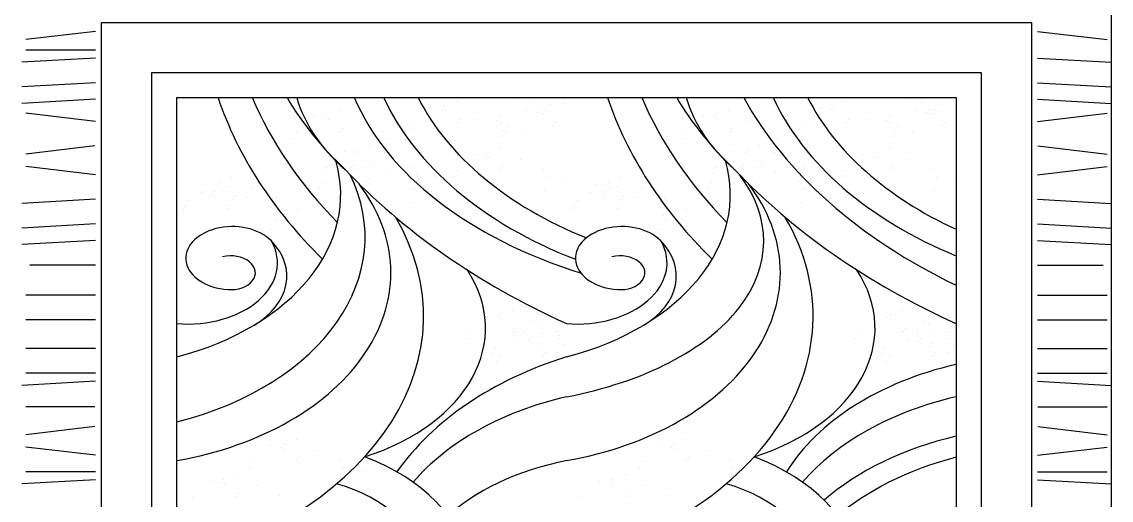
# Model space of a CAD drawing. Extents: x 557 to 4039, y 862 to 4522.
# Drawn here: x 2338 to 3049, y 2712 to 3025 of the extents above; entities that cross this region are included whole.
import ezdxf

# ---------------------------------------------------------------- set-up
doc = ezdxf.new("R2010")
doc.units = 0
doc.header["$MEASUREMENT"] = 0
doc.layers.get('0').update_dxf_attribs({"linetype": 'CONTINUOUS'})
for name, color, linetype in [('3', 3, 'CONTINUOUS'), ('4', 4, 'CONTINUOUS'), ('7', 7, 'CONTINUOUS'), ('BH', 3, 'CONTINUOUS')]:
    doc.layers.add(name, color=color, linetype=linetype)

# ---------------------------------------------------------------- blocks, each defined once
blk = doc.blocks.new('15')
at = {"layer": '3'}
for p, q in [((300.8, -242.8, 1920), (306.1, -148.7, 1920)), ((332.3, -242.8, 1920), (337.5, -148.7, 1920)), ((353.2, -242.8, 1920), (358.5, -148.7, 1920)), ((480.9, -242.8, 1920), (486.2, -148.7, 1920)), ((512.3, -242.8, 1920), (517.6, -148.7, 1920)), ((533.3, -242.8, 1920), (538.5, -148.7, 1920)), ((713.1, -242.8, 1920), (718.4, -148.7, 1920)), ((838.9, -242.8, 1920), (844.1, -148.7, 1920)), ((266.7, -242.8, 1920), (277.2, -154, 1920)), ((381.4, -242.8, 1920), (370.9, -154, 1920)), ((412.8, -242.1, 1920), (423.3, -154, 1920)), ((449.5, -242.8, 1920), (439, -154, 1920)), ((564.7, -242.8, 1920), (564.7, -159.2, 1920)), ((603.1, -242.8, 1920), (603.1, -154, 1920)), ((634.5, -242.8, 1920), (634.5, -154, 1920)), ((671.2, -242.8, 1920), (671.2, -154, 1920)), ((702.6, -242.8, 1920), (702.6, -154, 1920)), ((745.5, -242.1, 1920), (745.5, -154.1, 1920)), ((770.8, -242.1, 1920), (781.2, -154, 1920)), ((807.4, -242.8, 1920), (797, -154, 1920)), ((828.4, -242.8, 1920), (828.4, -154, 1920)), ((358.8, -346.5, 1920), (358.8, -346.5, 1920)), ((456.1, -347.4, 1920), (456.1, -347.4, 1920)), ((649.1, -359.2, 1920), (649.1, -359.2, 1920)), ((655.2, -355.6, 1920), (655.2, -355.6, 1920)), ((658.9, -355.1, 1920), (658.9, -355.1, 1920)), ((666.4, -350.1, 1920), (666.4, -350.1, 1920)), ((676.5, -357.8, 1920), (676.5, -357.8, 1920)), ((359.6, -365.6, 1920), (359.6, -365.6, 1920)), ((368.2, -372.8, 1920), (368.2, -372.8, 1920)), ((383.2, -361.8, 1920), (383.2, -361.8, 1920)), ((387, -364.3, 1920), (387, -364.3, 1920)), ((452.5, -371.6, 1920), (452.5, -371.6, 1920)), ((470.2, -374.4, 1920), (470.2, -374.4, 1920)), ((675.8, -372.8, 1920), (675.8, -372.8, 1920)), ((366.2, -381, 1920), (366.2, -381, 1920)), ((369.5, -383.8, 1920), (369.5, -383.8, 1920)), ((371.9, -380, 1920), (371.9, -380, 1920)), ((372, -375.3, 1920), (372, -375.3, 1920)), ((442.8, -375.7, 1920), (442.8, -375.7, 1920)), ((636.4, -388.7, 1920), (636.4, -388.7, 1920)), ((640.9, -382.1, 1920), (640.9, -382.1, 1920)), ((652.2, -376.6, 1920), (652.2, -376.6, 1920)), ((664.6, -378.3, 1920), (664.6, -378.3, 1920)), ((668.3, -380.8, 1920), (668.3, -380.8, 1920)), ((679.6, -375.3, 1920), (679.6, -375.3, 1920)), ((351.2, -392.1, 1920), (351.2, -392.1, 1920)), ((354.5, -394.9, 1920), (354.5, -394.9, 1920)), ((356.9, -391, 1920), (356.9, -391, 1920)), ((367.7, -398.1, 1920), (367.7, -398.1, 1920)), ((396.1, -402.6, 1920), (396.1, -402.6, 1920)), ((647.5, -397.6, 1920), (647.5, -397.6, 1920)), ((650.8, -400.4, 1920), (650.8, -400.4, 1920)), ((653.2, -396.5, 1920), (653.2, -396.5, 1920)), ((658.8, -392.1, 1920), (658.8, -392.1, 1920)), ((662.1, -394.9, 1920), (662.1, -394.9, 1920)), ((664.5, -391, 1920), (664.5, -391, 1920)), ((352.7, -409.1, 1920), (352.7, -409.1, 1920)), ((430.1, -405.3, 1920), (430.1, -405.3, 1920)), ((622.2, -415.3, 1920), (622.2, -415.3, 1920)), ((645.8, -411.4, 1920), (645.8, -411.4, 1920)), ((649.1, -414.6, 1920), (649.1, -414.6, 1920)), ((649.6, -413.9, 1920), (649.6, -413.9, 1920)), ((660.3, -409.1, 1920), (660.3, -409.1, 1920)), ((388.4, -420.8, 1920), (388.4, -420.8, 1920)), ((392.5, -426.8, 1920), (392.5, -426.8, 1920)), ((395.7, -424.7, 1920), (395.7, -424.7, 1920)), ((410.2, -429.6, 1920), (410.2, -429.6, 1920)), ((439.5, -428, 1920), (439.5, -428, 1920)), ((443.3, -430.5, 1920), (443.3, -430.5, 1920)), ((634.5, -429.7, 1920), (634.5, -429.7, 1920)), ((350.7, -435.7, 1920), (350.7, -435.7, 1920)), ((373.4, -431.8, 1920), (373.4, -431.8, 1920)), ((380.7, -435.7, 1920), (380.7, -435.7, 1920)), ((382.8, -430.9, 1920), (382.8, -430.9, 1920)), ((415.8, -431.8, 1920), (415.8, -431.8, 1920)), ((628.8, -430.7, 1920), (628.8, -430.7, 1920)), ((632.1, -433.5, 1920), (632.1, -433.5, 1920)), ((669.7, -437.4, 1920), (669.7, -437.4, 1920)), ((677.1, -441.2, 1920), (677.1, -441.2, 1920)), ((681, -431.8, 1920), (681, -431.8, 1920)), ((688.3, -435.7, 1920), (688.3, -435.7, 1920)), ((422.5, -447.3, 1920), (422.5, -447.3, 1920)), ((425.7, -450.1, 1920), (425.7, -450.1, 1920)), ((428.1, -446.2, 1920), (428.1, -446.2, 1920)), ((630.3, -447.7, 1920), (630.3, -447.7, 1920)), ((370.1, -460.5, 1920), (370.1, -460.5, 1920)), ((424, -464.3, 1920), (424, -464.3, 1920)), ((651, -470.5, 1920), (651, -470.5, 1920)), ((379.5, -483.2, 1920), (379.5, -483.2, 1920)), ((383.3, -485.7, 1920), (383.3, -485.7, 1920)), ((658.3, -474.4, 1920), (658.3, -474.4, 1920)), ((355.8, -487, 1920), (355.8, -487, 1920)), ((444.7, -487, 1920), (444.7, -487, 1920)), ((452, -490.9, 1920), (452, -490.9, 1920)), ((362.5, -502.5, 1920), (362.5, -502.5, 1920)), ((365.7, -505.3, 1920), (365.7, -505.3, 1920)), ((368.1, -501.4, 1920), (368.1, -501.4, 1920)), ((452.4, -513, 1920), (452.4, -513, 1920)), ((364, -519.5, 1920), (364, -519.5, 1920)), ((471.1, -518.5, 1920), (471.1, -518.5, 1920)), ((439, -541.3, 1920), (439, -541.3, 1920)), ((448.8, -537.2, 1920), (448.8, -537.2, 1920)), ((466.5, -540, 1920), (466.5, -540, 1920)), ((384.6, -542.2, 1920), (384.6, -542.2, 1920)), ((392, -546.1, 1920), (392, -546.1, 1920)), ((407.4, -551.7, 1920), (407.4, -551.7, 1920)), ((457.8, -546.8, 1920), (457.8, -546.8, 1920)), ((467.6, -542.8, 1920), (467.6, -542.8, 1920)), ((485.2, -545.5, 1920), (485.2, -545.5, 1920)), ((394, -580, 1920), (394, -580, 1920)), ((403.8, -575.9, 1920), (403.8, -575.9, 1920)), ((421.5, -578.7, 1920), (421.5, -578.7, 1920)), ((426.3, -570.9, 1920), (426.3, -570.9, 1920)), ((445.1, -576.4, 1920), (445.1, -576.4, 1920)), ((435.7, -593.6, 1920), (435.7, -593.6, 1920)), ((439.5, -596.1, 1920), (439.5, -596.1, 1920)), ((381.3, -609.5, 1920), (381.3, -609.5, 1920)), ((412.1, -597.4, 1920), (412.1, -597.4, 1920)), ((430.9, -603, 1920), (430.9, -603, 1920)), ((454.5, -599.1, 1920), (454.5, -599.1, 1920)), ((458.3, -601.6, 1920), (458.3, -601.6, 1920)), ((827.5, -606.9, 1920), (827.5, -606.9, 1920)), ((418.7, -612.9, 1920), (418.7, -612.9, 1920)), ((422, -615.7, 1920), (422, -615.7, 1920)), ((424.4, -611.8, 1920), (424.4, -611.8, 1920)), ((437.5, -618.4, 1920), (437.5, -618.4, 1920)), ((440.7, -621.2, 1920), (440.7, -621.2, 1920)), ((443.2, -617.3, 1920), (443.2, -617.3, 1920)), ((367.1, -636.1, 1920), (367.1, -636.1, 1920)), ((390.7, -632.3, 1920), (390.7, -632.3, 1920)), ((394.5, -634.8, 1920), (394.5, -634.8, 1920)), ((420.2, -629.9, 1920), (420.2, -629.9, 1920)), ((439, -635.4, 1920), (439, -635.4, 1920)), ((814.2, -635.2, 1920), (814.2, -635.2, 1920)), ((823.9, -631.1, 1920), (823.9, -631.1, 1920)), ((841.6, -633.9, 1920), (841.6, -633.9, 1920)), ((373.7, -651.5, 1920), (373.7, -651.5, 1920)), ((379.4, -650.5, 1920), (379.4, -650.5, 1920)), ((440.9, -652.6, 1920), (440.9, -652.6, 1920)), ((377, -654.3, 1920), (377, -654.3, 1920)), ((448.2, -656.5, 1920), (448.2, -656.5, 1920)), ((459.7, -658.2, 1920), (459.7, -658.2, 1920)), ((467, -662, 1920), (467, -662, 1920)), ((801.5, -664.7, 1920), (801.5, -664.7, 1920)), ((375.2, -668.5, 1920), (375.2, -668.5, 1920)), ((395.9, -691.3, 1920), (395.9, -691.3, 1920)), ((493.7, -689.7, 1920), (493.7, -689.7, 1920)), ((787.2, -691.3, 1920), (787.2, -691.3, 1920)), ((810.9, -687.5, 1920), (810.9, -687.5, 1920)), ((814.6, -690, 1920), (814.6, -690, 1920)), ((403.2, -695.2, 1920), (403.2, -695.2, 1920)), ((504.9, -695.2, 1920), (504.9, -695.2, 1920)), ((793.8, -706.7, 1920), (793.8, -706.7, 1920)), ((799.5, -705.7, 1920), (799.5, -705.7, 1920)), ((480.3, -718, 1920), (480.3, -718, 1920)), ((490.1, -713.9, 1920), (490.1, -713.9, 1920)), ((501.3, -719.4, 1920), (501.3, -719.4, 1920)), ((507.7, -716.7, 1920), (507.7, -716.7, 1920)), ((519, -722.2, 1920), (519, -722.2, 1920)), ((797.1, -709.5, 1920), (797.1, -709.5, 1920)), ((859.2, -712.5, 1920), (859.2, -712.5, 1920)), ((491.6, -723.5, 1920), (491.6, -723.5, 1920)), ((795.4, -723.7, 1920), (795.4, -723.7, 1920)), ((467.6, -747.5, 1920), (467.6, -747.5, 1920)), ((816, -746.5, 1920), (816, -746.5, 1920)), ((846.5, -742, 1920), (846.5, -742, 1920)), ((478.9, -753, 1920), (478.9, -753, 1920)), ((823.4, -750.4, 1920), (823.4, -750.4, 1920)), ((453.4, -774.1, 1920), (453.4, -774.1, 1920)), ((477, -770.3, 1920), (477, -770.3, 1920)), ((480.8, -772.8, 1920), (480.8, -772.8, 1920)), ((488.3, -775.8, 1920), (488.3, -775.8, 1920)), ((832.2, -768.6, 1920), (832.2, -768.6, 1920)), ((855.9, -764.7, 1920), (855.9, -764.7, 1920)), ((859.7, -767.2, 1920), (859.7, -767.2, 1920)), ((460, -789.5, 1920), (460, -789.5, 1920)), ((464.6, -779.6, 1920), (464.6, -779.6, 1920)), ((465.7, -788.5, 1920), (465.7, -788.5, 1920)), ((492, -778.3, 1920), (492, -778.3, 1920)), ((838.9, -784, 1920), (838.9, -784, 1920)), ((842.1, -786.8, 1920), (842.1, -786.8, 1920)), ((844.5, -782.9, 1920), (844.5, -782.9, 1920)), ((463.3, -792.3, 1920), (463.3, -792.3, 1920)), ((471.2, -795.1, 1920), (471.2, -795.1, 1920)), ((474.5, -797.8, 1920), (474.5, -797.8, 1920)), ((476.9, -794, 1920), (476.9, -794, 1920)), ((840.4, -801, 1920), (840.4, -801, 1920)), ((461.5, -806.5, 1920), (461.5, -806.5, 1920)), ((472.8, -812.1, 1920), (472.8, -812.1, 1920)), ((482.2, -829.3, 1920), (482.2, -829.3, 1920)), ((489.5, -833.2, 1920), (489.5, -833.2, 1920)), ((861, -823.8, 1920), (861, -823.8, 1920)), ((358.8, -846.8, 1920), (358.8, -846.8, 1920)), ((456.1, -844.1, 1920), (456.1, -844.1, 1920)), ((493.4, -834.8, 1920), (493.4, -834.8, 1920)), ((666.4, -846.8, 1920), (666.4, -846.8, 1920)), ((383.2, -858.5, 1920), (383.2, -858.5, 1920)), ((387, -861, 1920), (387, -861, 1920)), ((649.1, -855.9, 1920), (649.1, -855.9, 1920)), ((655.2, -852.3, 1920), (655.2, -852.3, 1920)), ((658.9, -851.8, 1920), (658.9, -851.8, 1920)), ((676.5, -854.6, 1920), (676.5, -854.6, 1920)), ((359.6, -862.3, 1920), (359.6, -862.3, 1920)), ((368.2, -869.5, 1920), (368.2, -869.5, 1920)), ((372, -872, 1920), (372, -872, 1920)), ((442.8, -872.4, 1920), (442.8, -872.4, 1920)), ((452.5, -868.4, 1920), (452.5, -868.4, 1920)), ((470.2, -871.1, 1920), (470.2, -871.1, 1920)), ((652.2, -873.3, 1920), (652.2, -873.3, 1920)), ((664.6, -875, 1920), (664.6, -875, 1920)), ((675.8, -869.5, 1920), (675.8, -869.5, 1920)), ((679.6, -872, 1920), (679.6, -872, 1920)), ((351.2, -888.8, 1920), (351.2, -888.8, 1920)), ((356.9, -887.7, 1920), (356.9, -887.7, 1920)), ((366.2, -877.7, 1920), (366.2, -877.7, 1920)), ((369.5, -880.5, 1920), (369.5, -880.5, 1920)), ((371.9, -876.7, 1920), (371.9, -876.7, 1920)), ((636.4, -885.4, 1920), (636.4, -885.4, 1920)), ((640.9, -878.9, 1920), (640.9, -878.9, 1920)), ((658.8, -888.8, 1920), (658.8, -888.8, 1920)), ((664.5, -887.7, 1920), (664.5, -887.7, 1920)), ((668.3, -877.5, 1920), (668.3, -877.5, 1920)), ((354.5, -891.6, 1920), (354.5, -891.6, 1920)), ((367.7, -894.8, 1920), (367.7, -894.8, 1920)), ((396.1, -899.3, 1920), (396.1, -899.3, 1920)), ((430.1, -902, 1920), (430.1, -902, 1920)), ((647.5, -894.3, 1920), (647.5, -894.3, 1920)), ((650.8, -897.1, 1920), (650.8, -897.1, 1920)), ((653.2, -893.2, 1920), (653.2, -893.2, 1920)), ((662.1, -891.6, 1920), (662.1, -891.6, 1920)), ((352.7, -905.8, 1920), (352.7, -905.8, 1920)), ((622.2, -912, 1920), (622.2, -912, 1920)), ((645.8, -908.2, 1920), (645.8, -908.2, 1920)), ((649.1, -911.3, 1920), (649.1, -911.3, 1920)), ((649.6, -910.7, 1920), (649.6, -910.7, 1920)), ((660.3, -905.8, 1920), (660.3, -905.8, 1920)), ((373.4, -928.5, 1920), (373.4, -928.5, 1920)), ((382.8, -927.6, 1920), (382.8, -927.6, 1920)), ((388.4, -917.5, 1920), (388.4, -917.5, 1920)), ((392.5, -923.6, 1920), (392.5, -923.6, 1920)), ((395.7, -921.4, 1920), (395.7, -921.4, 1920)), ((410.2, -926.3, 1920), (410.2, -926.3, 1920)), ((415.8, -928.5, 1920), (415.8, -928.5, 1920)), ((439.5, -924.7, 1920), (439.5, -924.7, 1920)), ((443.3, -927.2, 1920), (443.3, -927.2, 1920)), ((628.8, -927.4, 1920), (628.8, -927.4, 1920)), ((632.1, -930.2, 1920), (632.1, -930.2, 1920)), ((634.5, -926.4, 1920), (634.5, -926.4, 1920)), ((681, -928.5, 1920), (681, -928.5, 1920)), ((350.7, -932.4, 1920), (350.7, -932.4, 1920)), ((380.7, -932.4, 1920), (380.7, -932.4, 1920)), ((422.5, -944, 1920), (422.5, -944, 1920)), ((428.1, -942.9, 1920), (428.1, -942.9, 1920)), ((630.3, -944.4, 1920), (630.3, -944.4, 1920)), ((669.7, -934.1, 1920), (669.7, -934.1, 1920)), ((677.1, -938, 1920), (677.1, -938, 1920)), ((688.3, -932.4, 1920), (688.3, -932.4, 1920)), ((370.1, -957.2, 1920), (370.1, -957.2, 1920)), ((425.7, -946.8, 1920), (425.7, -946.8, 1920)), ((424, -961, 1920), (424, -961, 1920)), ((651, -967.2, 1920), (651, -967.2, 1920)), ((658.3, -971.1, 1920), (658.3, -971.1, 1920)), ((355.8, -983.7, 1920), (355.8, -983.7, 1920)), ((379.5, -979.9, 1920), (379.5, -979.9, 1920)), ((383.3, -982.4, 1920), (383.3, -982.4, 1920)), ((444.7, -983.7, 1920), (444.7, -983.7, 1920)), ((362.5, -999.2, 1920), (362.5, -999.2, 1920)), ((368.1, -998.1, 1920), (368.1, -998.1, 1920)), ((452, -987.6, 1920), (452, -987.6, 1920)), ((365.7, -1002, 1920), (365.7, -1002, 1920)), ((452.4, -1009.7, 1920), (452.4, -1009.7, 1920)), ((364, -1016.2, 1920), (364, -1016.2, 1920)), ((471.1, -1015.3, 1920), (471.1, -1015.3, 1920)), ((384.6, -1039, 1920), (384.6, -1039, 1920)), ((439, -1038, 1920), (439, -1038, 1920)), ((448.8, -1034, 1920), (448.8, -1034, 1920)), ((466.5, -1036.7, 1920), (466.5, -1036.7, 1920)), ((467.6, -1039.5, 1920), (467.6, -1039.5, 1920)), ((392, -1042.8, 1920), (392, -1042.8, 1920)), ((407.4, -1048.4, 1920), (407.4, -1048.4, 1920)), ((457.8, -1043.6, 1920), (457.8, -1043.6, 1920)), ((485.2, -1042.2, 1920), (485.2, -1042.2, 1920)), ((426.3, -1067.6, 1920), (426.3, -1067.6, 1920)), ((394, -1076.7, 1920), (394, -1076.7, 1920)), ((403.8, -1072.6, 1920), (403.8, -1072.6, 1920)), ((421.5, -1075.4, 1920), (421.5, -1075.4, 1920)), ((445.1, -1073.1, 1920), (445.1, -1073.1, 1920)), ((412.1, -1094.1, 1920), (412.1, -1094.1, 1920)), ((435.7, -1090.3, 1920), (435.7, -1090.3, 1920)), ((439.5, -1092.8, 1920), (439.5, -1092.8, 1920)), ((454.5, -1095.8, 1920), (454.5, -1095.8, 1920)), ((381.3, -1106.2, 1920), (381.3, -1106.2, 1920)), ((418.7, -1109.6, 1920), (418.7, -1109.6, 1920)), ((424.4, -1108.5, 1920), (424.4, -1108.5, 1920)), ((430.9, -1099.7, 1920), (430.9, -1099.7, 1920)), ((458.3, -1098.3, 1920), (458.3, -1098.3, 1920)), ((827.5, -1103.6, 1920), (827.5, -1103.6, 1920)), ((422, -1112.4, 1920), (422, -1112.4, 1920)), ((437.5, -1115.1, 1920), (437.5, -1115.1, 1920)), ((440.7, -1117.9, 1920), (440.7, -1117.9, 1920)), ((443.2, -1114, 1920), (443.2, -1114, 1920)), ((367.1, -1132.8, 1920), (367.1, -1132.8, 1920)), ((390.7, -1129, 1920), (390.7, -1129, 1920)), ((394.5, -1131.5, 1920), (394.5, -1131.5, 1920)), ((420.2, -1126.6, 1920), (420.2, -1126.6, 1920)), ((439, -1132.1, 1920), (439, -1132.1, 1920)), ((814.2, -1131.9, 1920), (814.2, -1131.9, 1920)), ((823.9, -1127.8, 1920), (823.9, -1127.8, 1920)), ((841.6, -1130.6, 1920), (841.6, -1130.6, 1920)), ((373.7, -1148.2, 1920), (373.7, -1148.2, 1920)), ((377, -1151, 1920), (377, -1151, 1920)), ((379.4, -1147.2, 1920), (379.4, -1147.2, 1920)), ((440.9, -1149.4, 1920), (440.9, -1149.4, 1920)), ((375.2, -1165.3, 1920), (375.2, -1165.3, 1920)), ((448.2, -1153.2, 1920), (448.2, -1153.2, 1920)), ((459.7, -1154.9, 1920), (459.7, -1154.9, 1920)), ((467, -1158.8, 1920), (467, -1158.8, 1920)), ((801.5, -1161.4, 1920), (801.5, -1161.4, 1920)), ((395.9, -1188, 1920), (395.9, -1188, 1920)), ((403.2, -1191.9, 1920), (403.2, -1191.9, 1920)), ((493.7, -1186.4, 1920), (493.7, -1186.4, 1920)), ((504.9, -1191.9, 1920), (504.9, -1191.9, 1920)), ((787.2, -1188, 1920), (787.2, -1188, 1920)), ((810.9, -1184.2, 1920), (810.9, -1184.2, 1920)), ((814.6, -1186.7, 1920), (814.6, -1186.7, 1920)), ((793.8, -1203.4, 1920), (793.8, -1203.4, 1920)), ((797.1, -1206.2, 1920), (797.1, -1206.2, 1920)), ((799.5, -1202.4, 1920), (799.5, -1202.4, 1920)), ((480.3, -1214.7, 1920), (480.3, -1214.7, 1920)), ((490.1, -1210.6, 1920), (490.1, -1210.6, 1920)), ((491.6, -1220.2, 1920), (491.6, -1220.2, 1920)), ((501.3, -1216.1, 1920), (501.3, -1216.1, 1920)), ((507.7, -1213.4, 1920), (507.7, -1213.4, 1920)), ((519, -1218.9, 1920), (519, -1218.9, 1920)), ((795.4, -1220.5, 1920), (795.4, -1220.5, 1920)), ((859.2, -1209.2, 1920), (859.2, -1209.2, 1920)), ((467.6, -1244.2, 1920), (467.6, -1244.2, 1920)), ((478.9, -1249.8, 1920), (478.9, -1249.8, 1920)), ((816, -1243.2, 1920), (816, -1243.2, 1920)), ((823.4, -1247.1, 1920), (823.4, -1247.1, 1920)), ((846.5, -1238.7, 1920), (846.5, -1238.7, 1920)), ((855.9, -1261.4, 1920), (855.9, -1261.4, 1920)), ((859.7, -1264, 1920), (859.7, -1264, 1920)), ((453.4, -1270.8, 1920), (453.4, -1270.8, 1920)), ((464.6, -1276.3, 1920), (464.6, -1276.3, 1920)), ((477, -1267, 1920), (477, -1267, 1920)), ((480.8, -1269.5, 1920), (480.8, -1269.5, 1920)), ((488.3, -1272.5, 1920), (488.3, -1272.5, 1920)), ((492, -1275, 1920), (492, -1275, 1920)), ((832.2, -1265.3, 1920), (832.2, -1265.3, 1920)), ((460, -1286.2, 1920), (460, -1286.2, 1920)), ((463.3, -1289, 1920), (463.3, -1289, 1920)), ((465.7, -1285.2, 1920), (465.7, -1285.2, 1920)), ((471.2, -1291.8, 1920), (471.2, -1291.8, 1920)), ((476.9, -1290.7, 1920), (476.9, -1290.7, 1920)), ((838.9, -1280.7, 1920), (838.9, -1280.7, 1920)), ((842.1, -1283.5, 1920), (842.1, -1283.5, 1920)), ((844.5, -1279.7, 1920), (844.5, -1279.7, 1920)), ((461.5, -1303.3, 1920), (461.5, -1303.3, 1920)), ((474.5, -1294.6, 1920), (474.5, -1294.6, 1920)), ((840.4, -1297.7, 1920), (840.4, -1297.7, 1920)), ((472.8, -1308.8, 1920), (472.8, -1308.8, 1920)), ((482.2, -1326, 1920), (482.2, -1326, 1920)), ((489.5, -1329.9, 1920), (489.5, -1329.9, 1920)), ((493.4, -1331.5, 1920), (493.4, -1331.5, 1920)), ((861, -1320.5, 1920), (861, -1320.5, 1920)), ((266.7, -1443.7, 1920), (277.2, -1532.6, 1920)), ((290.8, -1443.7, 1920), (290.8, -1532.6, 1920)), ((300.8, -1443.7, 1920), (306.1, -1537.8, 1920)), ((332.3, -1443.7, 1920), (337.5, -1537.8, 1920)), ((353.2, -1443.7, 1920), (358.5, -1537.8, 1920)), ((381.4, -1443.7, 1920), (370.9, -1532.6, 1920)), ((412.8, -1444.5, 1920), (423.3, -1532.6, 1920)), ((449.5, -1443.7, 1920), (439, -1532.6, 1920)), ((480.9, -1443.7, 1920), (486.2, -1537.8, 1920)), ((512.3, -1443.7, 1920), (517.6, -1537.8, 1920)), ((533.3, -1443.7, 1920), (538.5, -1537.8, 1920)), ((564.7, -1443.7, 1920), (564.7, -1527.4, 1920)), ((603.1, -1443.7, 1920), (603.1, -1532.6, 1920)), ((634.5, -1443.7, 1920), (634.5, -1532.6, 1920)), ((671.2, -1443.7, 1920), (671.2, -1532.6, 1920)), ((702.6, -1443.7, 1920), (702.6, -1532.6, 1920)), ((713.1, -1443.7, 1920), (718.4, -1537.8, 1920)), ((745.5, -1444.5, 1920), (745.5, -1532.5, 1920)), ((770.8, -1444.5, 1920), (781.2, -1532.6, 1920)), ((807.4, -1443.7, 1920), (797, -1532.6, 1920)), ((828.4, -1443.7, 1920), (828.4, -1532.6, 1920)), ((838.9, -1443.7, 1920), (844.1, -1537.8, 1920))]:
    blk.add_line(p, q, dxfattribs=at)
at = {"layer": '3', "elevation": 1920}
blk.add_lwpolyline([(351.1, -346.5), (1768.9, -346.6), (1768.9, -1340), (351.1, -1340)], close=True, dxfattribs=at)
at = {"layer": '3'}
for centre, major_axis, ratio, start_param, end_param in [((172.4, 88.4, 1920), (0, -753.1), 0.68, 0.356615, 0.954936), ((242.9, -71.9, 1920), (0, -532.2), 0.68, 6.586764, 7.311536), ((242.1, -70.6, 1920), (0, 492.1), 0.68, 3.473503, 4.117015), ((83.8, 201.8, 1920), (0, -984.2), 0.68, 0.565948, 0.979724), ((924.1, -229.8, 1920), (0, 361.4), 0.68, 1.900046, 2.742661), ((965.4, -229.8, 1920), (0, 361.4), 0.68, 1.900046, 2.614747), ((1015.8, -229.8, 1920), (0, 361.4), 0.68, 1.900046, 2.479658), ((1039.3, -216.8, 1920), (0, 361.4), 0.68, 1.938265, 2.479658), ((645.1, -716.3, 1920), (0, -266.4), 0.68, 2.006169, 3.565187), ((964.8, -731, 1920), (0, -261.5), 0.68, 3.244645, 4.205018), ((629.9, -1030.9, 1920), (0, 502), 0.68, 5.009644, 6.661293), ((957, -708.9, 1920), (0, -180.2), 0.68, 3.227058, 4.318474), ((574.6, -934.7, 1920), (0, 364.1), 0.68, -1.3172, 0.476403), ((529.3, -973.7, 1920), (7.3, 381.9), 0.56205, -1.21172, 0.415009), ((475, -960.7, 1920), (0, -326.3), 0.68, 1.938944, 3.339184), ((194.3, -123, 1920), (0, -624), 0.68, 0.378672, 0.625379), ((310.1, -380.9, 1920), (0, -315.5), 0.68, 6.475719, 6.949396), ((192, 65.5, 1920), (0, 845.8), 0.68, 3.421828, 3.728616), ((218.9, 63.6, 1920), (0, -876.3), 0.68, 6.507006, 6.887077), ((579.1, -824.6, 1920), (0, -121.4), 0.68, 2.284368, 3.726131), ((562, -829.8, 1920), (0, 114.7), 0.68, 4.593909, 6.647252), ((556, -772.6, 1920), (0, -59.3), 0.68, 3.732151, 7.755362), ((574.6, -775, 1920), (0, -31.7), 0.68, 1.462497, 5.046281), ((242.1, -567.3, 1920), (0, 492.1), 0.68, 3.473503, 4.177994), ((172.4, -408.3, 1920), (-115.7, 724.1), 0.59432, 3.291697, 4.008383), ((242.9, -568.6, 1920), (0, -532.2), 0.68, 6.586764, 7.336618), ((83.8, -294.9, 1920), (0, -984.2), 0.68, 0.565948, 0.979724), ((924.1, -726.5, 1920), (-58.5, 373.1), 0.696267, 1.778643, 2.55345), ((965.4, -726.5, 1920), (0, 361.4), 0.68, 1.900046, 2.614747), ((1039.3, -713.5, 1920), (47.9, 341.5), 0.670305, 2.050423, 2.645684), ((645.1, -1213, 1920), (0, -266.4), 0.68, 2.006169, 3.565187), ((629.9, -1527.6, 1920), (0, 502), 0.68, 5.095327, 6.661293), ((964.8, -1227.7, 1920), (0, -261.5), 0.68, 3.244645, 4.205018), ((957, -1205.6, 1920), (0, -180.2), 0.68, 3.227058, 4.318474), ((574.6, -1431.4, 1920), (0, 364.1), 0.68, -1.3172, 0.476403), ((529.3, -1470.4, 1920), (0, -370.3), 0.68, 1.930561, 3.464283), ((475, -1457.5, 1920), (0, -326.3), 0.68, 1.938944, 3.339184), ((310.1, -877.6, 1920), (0, -315.5), 0.68, 6.475719, 6.949396), ((194.3, -619.7, 1920), (0, -624), 0.68, 0.378672, 0.625379), ((192, -431.2, 1920), (0, 845.8), 0.68, 3.421828, 3.728616), ((218.9, -433.1, 1920), (0, -876.3), 0.68, 6.507006, 6.887077), ((579.1, -1321.3, 1920), (0, -121.4), 0.68, 2.284368, 3.726131), ((562, -1326.5, 1920), (0, 114.7), 0.68, 4.593909, 6.647252), ((556, -1269.3, 1920), (0, -59.3), 0.68, 3.732151, 7.755362), ((574.6, -1271.7, 1920), (0, -31.7), 0.68, 1.462497, 5.046281)]:
    blk.add_ellipse(centre, major_axis=major_axis, ratio=ratio, start_param=start_param, end_param=end_param, dxfattribs=at)
at = {"layer": '7', "elevation": 1920}
for points in [[(255.1, -250.5), (1864.9, -250.5), (1864.9, -1436), (255.1, -1436)], [(319.1, -314.5), (1800.9, -314.5), (1800.9, -1372), (319.1, -1372)]]:
    blk.add_lwpolyline(points, close=True, dxfattribs=at)
blk = doc.blocks.new('FH03E006')
at = {"layer": 'BH'}
blk.add_blockref('15', (-67.6, 1591.2, -1920), dxfattribs=at)

msp = doc.modelspace()

# ---------------------------------------------------------------- linework, layer by layer
at = {"layer": '4', "color": 4}
msp.add_lwpolyline([(3048.98, 3999.27), (3048.98, 3684.27), (3048.98, 1949.27)], dxfattribs=at)

# ---------------------------------------------------------------- block references
at = {"xscale": 0.5120000000000001, "yscale": 0.5120000000000001, "zscale": 0.5120000000000001, "rotation": 270}
msp.add_blockref('FH03E006', (2310.44, 3120.62), dxfattribs=at)

doc.saveas('drawing.dxf')
